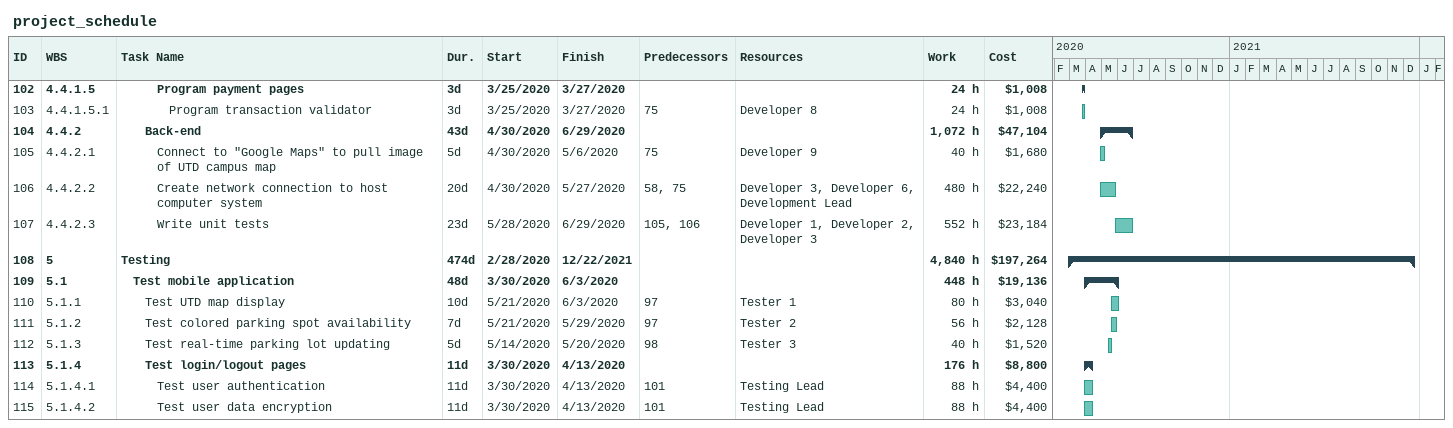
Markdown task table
project_schedule

| ID | WBS | Task | Duration | Start | Finish | Predecessors | Resources | Work (h) | Cost ($) |
|---|---|---|---|---|---|---|---|---|---|
| 102 | 4.4.1.5 | **Program payment pages** | 3d | 2020-03-25 | 2020-03-27 |  |  | 24 | 1008 |
| 103 | 4.4.1.5.1 | Program transaction validator | 3d | 2020-03-25 | 2020-03-27 | 75 | Developer 8 | 24 | 1008 |
| 104 | 4.4.2 | **Back-end** | 43d | 2020-04-30 | 2020-06-29 |  |  | 1072 | 47104 |
| 105 | 4.4.2.1 | Connect to "Google Maps" to pull image of UTD campus map | 5d | 2020-04-30 | 2020-05-06 | 75 | Developer 9 | 40 | 1680 |
| 106 | 4.4.2.2 | Create network connection to host computer system | 20d | 2020-04-30 | 2020-05-27 | 58, 75 | Developer 3, Developer 6, Development Lead | 480 | 22240 |
| 107 | 4.4.2.3 | Write unit tests | 23d | 2020-05-28 | 2020-06-29 | 105, 106 | Developer 1, Developer 2, Developer 3 | 552 | 23184 |
| 108 | 5 | **Testing** | 474d | 2020-02-28 | 2021-12-22 |  |  | 4840 | 197264 |
| 109 | 5.1 | **Test mobile application** | 48d | 2020-03-30 | 2020-06-03 |  |  | 448 | 19136 |
| 110 | 5.1.1 | Test UTD map display | 10d | 2020-05-21 | 2020-06-03 | 97 | Tester 1 | 80 | 3040 |
| 111 | 5.1.2 | Test colored parking spot availability | 7d | 2020-05-21 | 2020-05-29 | 97 | Tester 2 | 56 | 2128 |
| 112 | 5.1.3 | Test real-time parking lot updating | 5d | 2020-05-14 | 2020-05-20 | 98 | Tester 3 | 40 | 1520 |
| 113 | 5.1.4 | **Test login/logout pages** | 11d | 2020-03-30 | 2020-04-13 |  |  | 176 | 8800 |
| 114 | 5.1.4.1 | Test user authentication | 11d | 2020-03-30 | 2020-04-13 | 101 | Testing Lead | 88 | 4400 |
| 115 | 5.1.4.2 | Test user data encryption | 11d | 2020-03-30 | 2020-04-13 | 101 | Testing Lead | 88 | 4400 |
